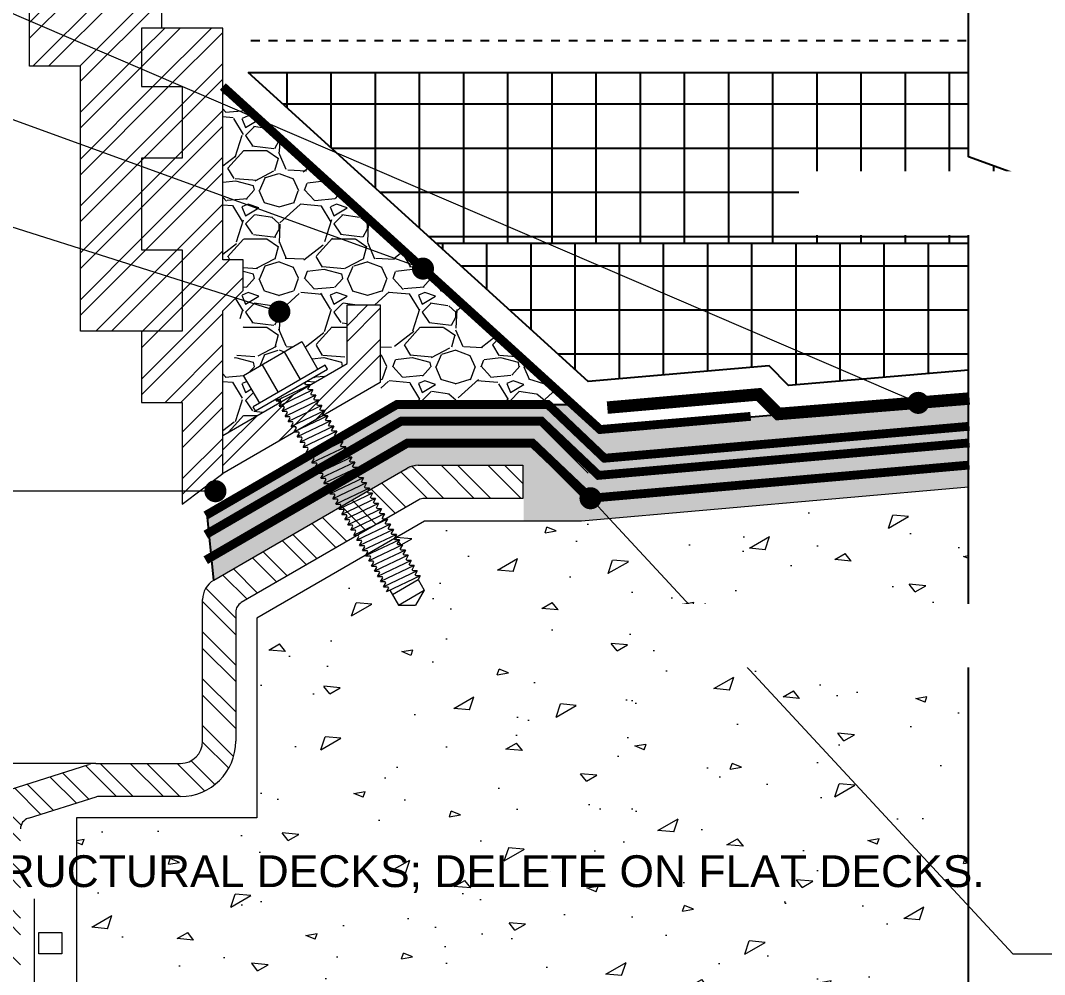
# Model space of a CAD drawing. Header units: inches. Extents: x -38 to 74, y 0 to 27.
# Drawn here: x 9 to 20.59, y 9.33 to 20.13 of the extents above; entities that cross this region are included whole.
import ezdxf
from ezdxf import colors
from ezdxf.entities.mleader import LeaderData, LeaderLine
from ezdxf.math import Vec2, Vec3

# ---------------------------------------------------------------- set-up
doc = ezdxf.new("R2010")
doc.units = ezdxf.units.IN
doc.header["$MEASUREMENT"] = 0
doc.linetypes.add('Dash', pattern=[0.25, 0.125, -0.125])
doc.linetypes.add('Dashed - Dense', pattern=[0.8, 0.5, -0.3])
doc.layers.get('Defpoints').update_dxf_attribs({"color": 103})
for name, color, linetype, lineweight in [('A-DETAIL', 7, 'Continuous', 9), ('BP Others', 190, 'Continuous', 0), ('BP Primer', 2, 'Continuous', 0), ('BP Text', 20, 'Continuous', 0), ('RAM Black Pearl Sheet', 165, 'Continuous', 0)]:
    doc.layers.add(name, color=color, linetype=linetype, lineweight=lineweight)
doc.layers.add('BP Insulation Border', color=8, linetype='Continuous')
doc.layers.add('BP Insulation Foam', color=9, linetype='Continuous')
doc.layers.add('BP Metal', color=7, linetype='Continuous', true_color=0x803345)
doc.layers.add('Protection Course', color=7, linetype='Dashed - Dense', lineweight=0, true_color=0x216123)
doc.styles.get("Standard").update_dxf_attribs({"font": 'ARIALN.TTF'})
pattern_1 = [(45, (-47.0787, -2.131), (-0.265165, 0.265165), []), (45, (-46.90193, -2.131), (-0.265165, 0.265165), [])]

# ---------------------------------------------------------------- blocks, each defined once
blk = doc.blocks.new('*X20')
at = {"color": 0}
for p, q in [((35.044, 11.812), (34.68, 12.176)), ((35.387, 11.812), (35.012, 12.188)), ((35.574, 11.812), (35.199, 12.188)), ((35.917, 11.812), (35.542, 12.188)), ((35.938, 11.98), (35.73, 12.188)), ((34.857, 11.812), (34.557, 12.112)), ((34.614, 11.712), (34.34, 11.986)), ((34.496, 11.643), (34.221, 11.918)), ((34.16, 11.449), (33.885, 11.723)), ((34.278, 11.517), (34.004, 11.792)), ((33.943, 11.323), (33.668, 11.597)), ((33.824, 11.254), (33.549, 11.529)), ((33.607, 11.128), (33.332, 11.403)), ((33.488, 11.06), (33.214, 11.334)), ((33.152, 10.865), (32.878, 11.14)), ((33.271, 10.934), (32.996, 11.208)), ((32.816, 10.671), (32.542, 10.945)), ((32.935, 10.74), (32.661, 11.014)), ((32.688, 10.457), (32.348, 10.796)), ((32.688, 10.269), (32.312, 10.644)), ((32.688, 9.926), (32.312, 10.301)), ((32.688, 9.739), (32.312, 10.114)), ((32.688, 9.396), (32.312, 9.771)), ((32.688, 9.209), (32.312, 9.584)), ((32.663, 8.89), (32.312, 9.241)), ((32.608, 8.758), (32.312, 9.053)), ((31.525, 8.438), (31.15, 8.812)), ((31.868, 8.438), (31.493, 8.812)), ((32.055, 8.438), (31.68, 8.812)), ((32.335, 8.5), (32.023, 8.812)), ((32.45, 8.572), (32.181, 8.842)), ((31.025, 8.407), (30.726, 8.706)), ((31.337, 8.438), (30.986, 8.788)), ((30.882, 8.362), (30.583, 8.661)), ((30.479, 8.235), (30.18, 8.534)), ((30.622, 8.28), (30.323, 8.579)), ((30.258, 8.114), (29.944, 8.427)), ((30.25, 7.934), (29.88, 8.304)), ((30.25, 7.591), (29.875, 7.966)), ((30.25, 7.403), (29.875, 7.778)), ((30.25, 7.061), (29.875, 7.436)), ((30.25, 6.873), (29.875, 7.248)), ((30.25, 6.53), (29.875, 6.905)), ((30.155, 6.438), (29.875, 6.718))]:
    blk.add_line(p, q, dxfattribs=at)
blk = doc.blocks.new('DRAIN SCREW')
at = {"layer": 'A-DETAIL'}
for p, q in [((1829.507, 0.427), (1830.168, 0.809)), ((1830.168, 0.809), (1830.349, 0.494)), ((1830.431, 0.541), (1829.616, 0.071)), ((1829.642, 0.025), (1830.457, 0.496)), ((1830.457, 0.496), (1830.431, 0.541)), ((1829.689, 0.113), (1829.507, 0.427)), ((1830.21, 0.353), (1830.2, 0.336)), ((1830.259, 0.321), (1829.876, 0.139)), ((1830.292, 0.262), (1829.91, 0.08)), ((1830.209, 0.321), (1830.2, 0.336)), ((1830.259, 0.321), (1830.209, 0.321)), ((1830.259, 0.321), (1830.234, 0.277)), ((1830.243, 0.262), (1830.234, 0.277)), ((1830.292, 0.262), (1830.243, 0.262)), ((1830.292, 0.262), (1830.267, 0.219)), ((1829.876, 0.139), (1829.895, 0.171)), ((1829.876, 0.139), (1829.926, 0.139)), ((1829.91, 0.08), (1829.935, 0.124)), ((1829.935, 0.124), (1829.926, 0.139)), ((1830.326, 0.204), (1829.944, 0.022)), ((1830.36, 0.145), (1829.978, -0.037)), ((1830.276, 0.204), (1830.267, 0.219)), ((1830.326, 0.204), (1830.276, 0.204)), ((1830.326, 0.204), (1830.301, 0.161)), ((1830.31, 0.145), (1830.301, 0.161)), ((1830.36, 0.145), (1830.31, 0.145)), ((1830.36, 0.145), (1830.335, 0.102)), ((1829.642, 0.025), (1829.616, 0.071)), ((1829.91, 0.08), (1829.96, 0.08)), ((1829.944, 0.022), (1829.969, 0.065)), ((1829.944, 0.022), (1829.994, 0.022)), ((1829.969, 0.065), (1829.96, 0.08)), ((1829.978, -0.037), (1830.003, 0.007)), ((1830.003, 0.007), (1829.994, 0.022)), ((1830.394, 0.087), (1830.011, -0.095)), ((1830.427, 0.028), (1830.045, -0.153)), ((1830.344, 0.087), (1830.335, 0.102)), ((1830.394, 0.087), (1830.344, 0.087)), ((1830.394, 0.087), (1830.369, 0.044)), ((1830.378, 0.028), (1830.369, 0.044)), ((1830.427, 0.028), (1830.378, 0.028)), ((1830.427, 0.028), (1830.402, -0.015)), ((1829.978, -0.037), (1830.027, -0.037)), ((1830.011, -0.095), (1830.036, -0.052)), ((1830.011, -0.095), (1830.061, -0.095)), ((1830.036, -0.052), (1830.027, -0.037)), ((1830.045, -0.153), (1830.07, -0.11)), ((1830.07, -0.11), (1830.061, -0.095)), ((1830.461, -0.03), (1830.079, -0.212)), ((1830.495, -0.089), (1830.113, -0.27)), ((1830.411, -0.03), (1830.402, -0.015)), ((1830.461, -0.03), (1830.411, -0.03)), ((1830.461, -0.03), (1830.436, -0.073)), ((1830.445, -0.089), (1830.436, -0.073)), ((1830.495, -0.089), (1830.445, -0.089)), ((1830.495, -0.089), (1830.47, -0.132)), ((1830.045, -0.153), (1830.095, -0.153)), ((1830.079, -0.212), (1830.104, -0.169)), ((1830.079, -0.212), (1830.129, -0.212)), ((1830.104, -0.169), (1830.095, -0.153)), ((1830.113, -0.27), (1830.138, -0.227)), ((1830.138, -0.227), (1830.129, -0.212)), ((1830.529, -0.147), (1830.146, -0.329)), ((1830.562, -0.206), (1830.18, -0.387)), ((1830.479, -0.147), (1830.47, -0.132)), ((1830.529, -0.147), (1830.479, -0.147)), ((1830.529, -0.147), (1830.504, -0.19)), ((1830.513, -0.206), (1830.504, -0.19)), ((1830.562, -0.206), (1830.513, -0.206)), ((1830.562, -0.206), (1830.537, -0.249)), ((1830.113, -0.27), (1830.162, -0.27)), ((1830.146, -0.329), (1830.171, -0.286)), ((1830.146, -0.329), (1830.196, -0.329)), ((1830.171, -0.286), (1830.162, -0.27)), ((1830.18, -0.387), (1830.205, -0.344)), ((1830.205, -0.344), (1830.196, -0.329)), ((1830.596, -0.264), (1830.214, -0.446)), ((1830.63, -0.322), (1830.248, -0.504)), ((1830.546, -0.264), (1830.537, -0.249)), ((1830.596, -0.264), (1830.546, -0.264)), ((1830.596, -0.264), (1830.571, -0.307)), ((1830.58, -0.322), (1830.571, -0.307)), ((1830.63, -0.322), (1830.58, -0.322)), ((1830.63, -0.322), (1830.605, -0.366)), ((1830.18, -0.387), (1830.23, -0.387)), ((1830.214, -0.446), (1830.239, -0.403)), ((1830.214, -0.446), (1830.264, -0.446)), ((1830.239, -0.403), (1830.23, -0.387)), ((1830.248, -0.504), (1830.273, -0.461)), ((1830.273, -0.461), (1830.264, -0.446)), ((1830.664, -0.381), (1830.281, -0.563)), ((1830.315, -0.621), (1830.697, -0.439)), ((1830.614, -0.381), (1830.605, -0.366)), ((1830.664, -0.381), (1830.614, -0.381)), ((1830.664, -0.381), (1830.639, -0.424)), ((1830.648, -0.439), (1830.639, -0.424)), ((1830.697, -0.439), (1830.648, -0.439)), ((1830.697, -0.439), (1830.672, -0.483)), ((1830.693, -0.446), (1830.672, -0.483)), ((1830.248, -0.504), (1830.297, -0.504)), ((1830.281, -0.563), (1830.306, -0.519)), ((1830.281, -0.563), (1830.331, -0.563)), ((1830.306, -0.519), (1830.297, -0.504)), ((1830.315, -0.621), (1830.34, -0.578)), ((1830.34, -0.578), (1830.331, -0.563)), ((1830.731, -0.498), (1830.349, -0.68)), ((1830.765, -0.556), (1830.383, -0.738)), ((1830.681, -0.498), (1830.672, -0.483)), ((1830.681, -0.498), (1830.672, -0.483)), ((1830.712, -0.498), (1830.681, -0.498)), ((1830.731, -0.498), (1830.681, -0.498)), ((1830.731, -0.498), (1830.706, -0.541)), ((1830.715, -0.556), (1830.706, -0.541)), ((1830.765, -0.556), (1830.715, -0.556)), ((1830.765, -0.556), (1830.74, -0.599)), ((1830.765, -0.556), (1830.74, -0.599)), ((1830.315, -0.621), (1830.365, -0.621)), ((1830.315, -0.621), (1830.365, -0.621)), ((1830.349, -0.68), (1830.374, -0.636)), ((1830.349, -0.68), (1830.399, -0.68)), ((1830.355, -0.669), (1830.374, -0.636)), ((1830.364, -0.68), (1830.399, -0.68)), ((1830.374, -0.636), (1830.365, -0.621)), ((1830.374, -0.636), (1830.365, -0.621)), ((1830.383, -0.738), (1830.408, -0.695)), ((1830.408, -0.695), (1830.399, -0.68)), ((1830.799, -0.615), (1830.416, -0.796)), ((1830.832, -0.673), (1830.45, -0.855)), ((1830.749, -0.615), (1830.74, -0.599)), ((1830.799, -0.615), (1830.749, -0.615)), ((1830.799, -0.615), (1830.774, -0.658)), ((1830.783, -0.673), (1830.774, -0.658)), ((1830.832, -0.673), (1830.783, -0.673)), ((1830.832, -0.673), (1830.807, -0.716)), ((1830.832, -0.673), (1830.807, -0.716)), ((1830.383, -0.738), (1830.432, -0.738)), ((1830.416, -0.796), (1830.441, -0.753)), ((1830.416, -0.796), (1830.466, -0.796)), ((1830.441, -0.753), (1830.432, -0.738)), ((1830.475, -0.812), (1830.466, -0.796)), ((1830.866, -0.732), (1830.484, -0.913)), ((1830.9, -0.79), (1830.518, -0.972)), ((1830.816, -0.732), (1830.807, -0.716)), ((1830.866, -0.732), (1830.816, -0.732)), ((1830.866, -0.732), (1830.841, -0.775)), ((1830.85, -0.79), (1830.841, -0.775)), ((1830.9, -0.79), (1830.85, -0.79)), ((1830.9, -0.79), (1830.875, -0.833)), ((1830.9, -0.79), (1830.875, -0.833)), ((1830.45, -0.855), (1830.475, -0.812)), ((1830.45, -0.855), (1830.5, -0.855)), ((1830.484, -0.913), (1830.509, -0.87)), ((1830.484, -0.913), (1830.534, -0.913)), ((1830.509, -0.87), (1830.5, -0.855)), ((1830.543, -0.929), (1830.534, -0.913)), ((1830.934, -0.849), (1830.551, -1.03)), ((1830.967, -0.907), (1830.585, -1.089)), ((1830.884, -0.849), (1830.875, -0.833)), ((1830.934, -0.849), (1830.884, -0.849)), ((1830.934, -0.849), (1830.909, -0.892)), ((1830.918, -0.907), (1830.909, -0.892)), ((1830.967, -0.907), (1830.918, -0.907)), ((1830.967, -0.907), (1830.942, -0.95)), ((1830.967, -0.907), (1830.942, -0.95)), ((1830.518, -0.972), (1830.543, -0.929)), ((1830.518, -0.972), (1830.567, -0.972)), ((1830.551, -1.03), (1830.576, -0.987)), ((1830.551, -1.03), (1830.601, -1.03)), ((1830.576, -0.987), (1830.567, -0.972)), ((1830.61, -1.046), (1830.601, -1.03)), ((1831.001, -0.965), (1830.619, -1.147)), ((1831.035, -1.024), (1830.653, -1.206)), ((1830.951, -0.965), (1830.942, -0.95)), ((1831.001, -0.965), (1830.951, -0.965)), ((1831.001, -0.965), (1830.976, -1.009)), ((1830.985, -1.024), (1830.976, -1.009)), ((1831.035, -1.024), (1830.985, -1.024)), ((1831.035, -1.024), (1831.01, -1.067)), ((1831.035, -1.024), (1831.01, -1.067)), ((1830.585, -1.089), (1830.61, -1.046)), ((1830.585, -1.089), (1830.635, -1.089)), ((1830.619, -1.147), (1830.644, -1.104)), ((1830.619, -1.147), (1830.669, -1.147)), ((1830.644, -1.104), (1830.635, -1.089)), ((1830.678, -1.163), (1830.669, -1.147)), ((1831.069, -1.082), (1830.686, -1.264)), ((1831.102, -1.141), (1830.72, -1.323)), ((1831.019, -1.082), (1831.01, -1.067)), ((1831.069, -1.082), (1831.019, -1.082)), ((1831.069, -1.082), (1831.044, -1.126)), ((1831.053, -1.141), (1831.044, -1.126)), ((1831.102, -1.141), (1831.053, -1.141)), ((1831.102, -1.141), (1831.077, -1.184)), ((1831.102, -1.141), (1831.077, -1.184)), ((1830.653, -1.206), (1830.678, -1.163)), ((1830.653, -1.206), (1830.702, -1.206)), ((1830.686, -1.264), (1830.711, -1.221)), ((1830.686, -1.264), (1830.736, -1.264)), ((1830.711, -1.221), (1830.702, -1.206)), ((1830.745, -1.279), (1830.736, -1.264)), ((1831.136, -1.199), (1830.754, -1.381)), ((1831.17, -1.258), (1830.788, -1.439)), ((1831.086, -1.199), (1831.077, -1.184)), ((1831.136, -1.199), (1831.086, -1.199)), ((1831.136, -1.199), (1831.111, -1.242)), ((1831.12, -1.258), (1831.111, -1.242)), ((1831.17, -1.258), (1831.12, -1.258)), ((1831.17, -1.258), (1831.145, -1.301)), ((1831.17, -1.258), (1831.145, -1.301)), ((1830.72, -1.323), (1830.745, -1.279)), ((1830.72, -1.323), (1830.77, -1.323)), ((1830.754, -1.381), (1830.779, -1.338)), ((1830.754, -1.381), (1830.804, -1.381)), ((1830.779, -1.338), (1830.77, -1.323)), ((1830.813, -1.396), (1830.804, -1.381)), ((1831.204, -1.316), (1830.821, -1.498)), ((1831.237, -1.375), (1830.855, -1.556)), ((1831.154, -1.316), (1831.145, -1.301)), ((1831.204, -1.316), (1831.154, -1.316)), ((1831.204, -1.316), (1831.179, -1.359)), ((1831.188, -1.375), (1831.179, -1.359)), ((1831.237, -1.375), (1831.188, -1.375)), ((1831.237, -1.375), (1831.212, -1.418)), ((1831.237, -1.375), (1831.212, -1.418)), ((1830.788, -1.439), (1830.813, -1.396)), ((1830.788, -1.439), (1830.837, -1.439)), ((1830.821, -1.498), (1830.846, -1.455)), ((1830.821, -1.498), (1830.871, -1.498)), ((1830.846, -1.455), (1830.837, -1.439)), ((1830.88, -1.513), (1830.871, -1.498)), ((1831.271, -1.433), (1830.889, -1.615)), ((1831.305, -1.492), (1830.923, -1.673)), ((1831.221, -1.433), (1831.212, -1.418)), ((1831.271, -1.433), (1831.221, -1.433)), ((1831.271, -1.433), (1831.246, -1.476)), ((1831.255, -1.492), (1831.246, -1.476)), ((1831.305, -1.492), (1831.255, -1.492)), ((1831.305, -1.492), (1831.28, -1.535)), ((1831.305, -1.492), (1831.28, -1.535)), ((1830.855, -1.556), (1830.88, -1.513)), ((1830.855, -1.556), (1830.905, -1.556)), ((1830.889, -1.615), (1830.914, -1.572)), ((1830.889, -1.615), (1830.939, -1.615)), ((1830.914, -1.572), (1830.905, -1.556)), ((1830.948, -1.63), (1830.939, -1.615)), ((1831.339, -1.55), (1830.956, -1.732)), ((1831.372, -1.609), (1830.99, -1.79)), ((1831.289, -1.55), (1831.28, -1.535)), ((1831.339, -1.55), (1831.289, -1.55)), ((1831.339, -1.55), (1831.314, -1.593)), ((1831.323, -1.609), (1831.314, -1.593)), ((1831.372, -1.609), (1831.323, -1.609)), ((1831.372, -1.609), (1831.347, -1.652)), ((1831.372, -1.609), (1831.347, -1.652)), ((1830.923, -1.673), (1830.948, -1.63)), ((1830.923, -1.673), (1830.972, -1.673)), ((1830.956, -1.732), (1830.981, -1.689)), ((1830.956, -1.732), (1831.006, -1.732)), ((1830.981, -1.689), (1830.972, -1.673)), ((1831.015, -1.747), (1831.006, -1.732)), ((1831.406, -1.667), (1831.024, -1.849)), ((1831.44, -1.725), (1831.058, -1.907)), ((1831.356, -1.667), (1831.347, -1.652)), ((1831.406, -1.667), (1831.356, -1.667)), ((1831.406, -1.667), (1831.381, -1.71)), ((1831.39, -1.725), (1831.381, -1.71)), ((1831.44, -1.725), (1831.39, -1.725)), ((1831.44, -1.725), (1831.415, -1.769)), ((1831.44, -1.725), (1831.415, -1.769)), ((1830.99, -1.79), (1831.015, -1.747)), ((1830.99, -1.79), (1831.04, -1.79)), ((1831.024, -1.849), (1831.049, -1.806)), ((1831.024, -1.849), (1831.074, -1.849)), ((1831.049, -1.806), (1831.04, -1.79)), ((1831.083, -1.864), (1831.074, -1.849)), ((1831.474, -1.784), (1831.091, -1.966)), ((1831.507, -1.842), (1831.125, -2.024)), ((1831.424, -1.784), (1831.415, -1.769)), ((1831.474, -1.784), (1831.424, -1.784)), ((1831.474, -1.784), (1831.449, -1.827)), ((1831.458, -1.842), (1831.449, -1.827)), ((1831.507, -1.842), (1831.458, -1.842)), ((1831.507, -1.842), (1831.482, -1.885)), ((1831.058, -1.907), (1831.083, -1.864)), ((1831.058, -1.907), (1831.107, -1.907)), ((1831.091, -1.966), (1831.116, -1.922)), ((1831.091, -1.966), (1831.141, -1.966)), ((1831.116, -1.922), (1831.107, -1.907)), ((1831.15, -1.981), (1831.141, -1.966)), ((1831.192, -2.053), (1831.482, -1.885)), ((1831.482, -1.885), (1831.552, -2.006)), ((1831.125, -2.024), (1831.15, -1.981)), ((1831.164, -2.005), (1831.261, -2.173)), ((1831.261, -2.173), (1831.552, -2.006)), ((1831.552, -2.006), (1831.455, -2.173)), ((1831.261, -2.173), (1831.455, -2.173))]:
    blk.add_line(p, q, dxfattribs=at)
for points in [[(1830.15, 0.379), (1829.969, 0.694)], [(1829.717, 0.548), (1829.898, 0.234)]]:
    blk.add_lwpolyline(points, dxfattribs=at)
blk = doc.blocks.new('_Dot')
at = {"color": 0, "linetype": 'ByBlock', "lineweight": -2}
blk.add_line((-0.5, 0), (-1, 0), dxfattribs=at)
at = {"color": 0, "linetype": 'ByBlock', "const_width": 0.5}
blk.add_lwpolyline([(-0.25, 0, 1), (0.25, 0, 1)], format="xyb", close=True, dxfattribs=at)

msp = doc.modelspace()

# ---------------------------------------------------------------- hatches: boundary and pattern name
at = {"layer": 'A-DETAIL'}
h = msp.add_hatch(dxfattribs=at)
h.set_pattern_fill('ANSI32', color=256)
h.set_pattern_definition(pattern_1)
h.paths.add_polyline_path([(10.6, 22.496), (10.139, 22.496), (10.139, 22.957), (10.946, 22.957), (10.946, 23.648), (9.679, 23.648), (9.679, 20.422), (9.103, 20.422), (9.103, 19.616), (9.679, 19.616), (9.679, 16.616), (10.37, 16.616), (10.831, 16.616), (10.831, 17.538), (10.37, 17.538), (10.37, 18.575), (10.831, 18.575), (10.831, 19.385), (10.37, 19.385), (10.37, 20.048), (10.6, 20.048)])
h = msp.add_hatch(dxfattribs=at)
h.set_pattern_fill('ANSI32', color=256)
h.set_pattern_definition(pattern_1)
h.paths.add_polyline_path([(11.291, 20.048), (10.37, 20.048), (10.37, 19.385), (10.831, 19.385), (10.831, 18.575), (10.37, 18.575), (10.37, 17.538), (10.831, 17.538), (10.831, 16.616), (10.37, 16.616), (10.37, 15.81), (10.831, 15.81), (10.831, 15.119), (10.831, 14.658), (11.291, 15.004), (11.291, 16.847), (11.522, 17.077), (11.522, 17.423), (11.291, 17.423)])
h = msp.add_hatch(dxfattribs=at)
h.set_pattern_fill('ANSI32', color=256)
h.set_pattern_definition([(45, (-47.0787, -2.793), (-0.265165, 0.265165), []), (45, (-46.90193, -2.793), (-0.265165, 0.265165), [])])
h.paths.add_polyline_path([(13.072, 16.034), (13.072, 16.913), (12.697, 16.913), (12.697, 16.25), (11.291, 15.437), (11.291, 15.004)])
at = {"layer": 'BP Insulation Foam'}
h = msp.add_hatch(dxfattribs=at)
h.set_pattern_fill('NET', color=256, scale=4)
h.set_pattern_definition([(0, (-1817.9811, -44.3105), (0, 0.5), []), (90, (-1817.9811, -44.3105), (-0.5, 3e-17), [])])
h.paths.add_polyline_path([(19.734, 19.547), (11.579, 19.547), (13.705, 17.613), (19.734, 17.613), (19.734, 17.789), (19.184, 17.989), (20.283, 18.389), (19.734, 18.589)])
h.paths.add_polyline_path([(28.515, 19.547), (21.455, 19.547), (21.455, 18.589), (22.005, 18.389), (20.906, 17.989), (21.455, 17.789), (21.455, 17.613), (28.515, 17.613)])
h = msp.add_hatch(dxfattribs=at)
h.set_pattern_fill('NET', color=256, scale=4)
h.set_pattern_definition([(0, (22.28044, 16.85786), (0, 0.5), []), (90, (22.28044, 16.85786), (-0.5, 3e-17), [])])
h.paths.add_polyline_path([(19.734, 17.613), (13.705, 17.613), (15.429, 16.046), (17.475, 16.225), (17.697, 16.003), (19.734, 16.175)])
h.paths.add_polyline_path([(28.515, 17.613), (21.455, 17.613), (21.455, 16.32), (22.681, 16.424), (25.919, 16.424), (26.169, 16.174), (28.515, 16.174)])
at = {"layer": 'BP Others'}
h = msp.add_hatch(dxfattribs=at)
h.set_pattern_fill('GRAVEL', color=256)
h.set_pattern_definition([(228.01279, (-46.35871, -1.792985), (-8, -9), [0.134536, -13.319088]), (184.96974, (-46.44871, -1.892985), (12, 1), [0.230868, -22.855925]), (132.51045, (-46.67871, -1.912985), (10, -11), [0.162788, -16.116033]), (267.27369, (-47.06871, -2.162985), (1, 20), [0.210238, -20.813558]), (292.83365, (-47.07871, -2.372985), (-5, 12), [0.206155, -20.409373]), (357.27369, (-46.99871, -2.562985), (-20, 1), [0.210238, -20.813558]), (37.69424, (-46.78871, -2.572985), (-13, -10), [0.278029, -27.524849]), (72.25533, (-46.56871, -2.402985), (7, 22), [0.262488, -25.986321]), (121.429566, (-46.48871, -2.152985), (-8, 13), [0.21095, -20.884073]), (175.23636, (-46.59871, -1.972985), (11, -1), [0.240832, -11.800763]), (222.39744, (-46.83871, -1.952985), (-12, -11), [0.311448, -30.833375]), (138.81407, (-46.07871, -2.172985), (-7, 6), [0.106301, -10.523845]), (171.469234, (-46.15871, -2.102985), (13, -2), [0.202237, -20.021511]), (225, (-46.3587, -2.073), (-1e-16, -1), [0.141421, -1.272793]), (203.1986, (-46.42871, -1.95298), (5, 2), [0.076158, -7.539615]), (291.8014, (-46.49871, -1.98298), (-1, 3), [0.107703, -5.277462]), (30.96376, (-46.45871, -2.08298), (3, 2), [0.174929, -5.656023]), (161.56505, (-46.3087, -1.993), (2, -1), [0.126491, -3.035787]), (16.38954, (-47.07871, -1.982985), (10, 3), [0.1772, -17.542845]), (70.34618, (-46.90871, -1.932985), (-4, -11), [0.148661, -14.717408]), (293.1986, (-46.30871, -1.79298), (-2, 5), [0.152315, -7.463458]), (343.61046, (-46.24871, -1.932985), (-10, 3), [0.1772, -17.542845]), (339.44395, (-47.07871, -2.60298), (-5, 2), [0.17088, -8.373124]), (294.77514, (-46.91871, -2.662985), (-5, 11), [0.143178, -14.174643]), (66.8014, (-46.29871, -2.79298), (2, 5), [0.152315, -7.463458]), (17.35402, (-46.23871, -2.652985), (-13, -4), [0.167631, -16.595424]), (69.44395, (-46.78871, -2.79298), (-2, -5), [0.08544, -8.458564]), (101.30993, (-46.3587, -2.79298), (-1, 4), [0.05099, -5.04803]), (165.96376, (-46.3687, -2.74298), (3, -1), [0.206155, -3.91695]), (186.00901, (-46.56871, -2.692985), (10, 1), [0.19105, -18.913923]), (303.69007, (-46.4587, -2.17298), (-1, 2), [0.144222, -3.46133]), (353.15723, (-46.37871, -2.292985), (17, -2), [0.251794, -24.927563]), (60.9454, (-46.12871, -2.32298), (-4, -7), [0.102956, -10.192674]), (90, (-46.0787, -2.233), (-1, 1), [0.06, -0.94]), (120.25644, (-46.58871, -2.662985), (4, -7), [0.138924, -13.75352]), (48.01279, (-46.65871, -2.542985), (8, 9), [0.269072, -13.184552]), (0, (-46.4787, -2.343), (1, 1), [0.26, -0.74]), (325.30485, (-46.21871, -2.342985), (10, -7), [0.158114, -15.653274]), (254.0546, (-46.08871, -2.43298), (-1, -4), [0.145602, -7.134508]), (207.645975, (-46.12871, -2.572985), (-19, -10), [0.237065, -23.469474]), (175.42608, (-46.33871, -2.682985), (-13, 1), [0.250799, -24.829073])])
h.paths.add_polyline_path([(11.971, 15.83), (11.943, 15.878), (11.821, 15.807), (11.931, 15.807)])
h.paths.add_polyline_path([(11.291, 17.423), (11.522, 17.423), (11.522, 17.077), (11.291, 16.847), (11.291, 16.761), (11.522, 16.761), (11.522, 16.415), (11.291, 16.185), (11.291, 15.807), (11.705, 15.807), (11.526, 16.117), (12.187, 16.498), (12.368, 16.184), (12.45, 16.231), (12.476, 16.185), (12.196, 16.023), (12.223, 15.976), (12.697, 16.25), (12.697, 16.913), (13.072, 16.913), (13.072, 16.034), (13.096, 15.807), (15.227, 15.807), (11.291, 19.386)])
h = msp.add_hatch(dxfattribs=at)
h.set_pattern_fill('GRAVEL', color=256)
h.set_pattern_definition([(228.01279, (-46.35871, -1.792985), (-8, -9), [0.134536, -13.319088]), (184.96974, (-46.44871, -1.892985), (12, 1), [0.230868, -22.855925]), (132.51045, (-46.67871, -1.912985), (10, -11), [0.162788, -16.116033]), (267.27369, (-47.06871, -2.162985), (1, 20), [0.210238, -20.813558]), (292.83365, (-47.07871, -2.372985), (-5, 12), [0.206155, -20.409373]), (357.27369, (-46.99871, -2.562985), (-20, 1), [0.210238, -20.813558]), (37.69424, (-46.78871, -2.572985), (-13, -10), [0.278029, -27.524849]), (72.25533, (-46.56871, -2.402985), (7, 22), [0.262488, -25.986321]), (121.42957, (-46.48871, -2.152985), (-8, 13), [0.21095, -20.884073]), (175.23636, (-46.59871, -1.972985), (11, -1), [0.240832, -11.800763]), (222.39744, (-46.83871, -1.952985), (-12, -11), [0.311448, -30.833375]), (138.81407, (-46.07871, -2.172985), (-7, 6), [0.106301, -10.523845]), (171.46923, (-46.15871, -2.102985), (13, -2), [0.202237, -20.021511]), (225, (-46.3587, -2.073), (-1e-16, -1), [0.141421, -1.272793]), (203.1986, (-46.42871, -1.95298), (5, 2), [0.076158, -7.539615]), (291.8014, (-46.49871, -1.98298), (-1, 3), [0.107703, -5.277462]), (30.96376, (-46.45871, -2.08298), (3, 2), [0.174929, -5.656023]), (161.56505, (-46.3087, -1.993), (2, -1), [0.126491, -3.035787]), (16.38954, (-47.07871, -1.982985), (10, 3), [0.1772, -17.542845]), (70.34618, (-46.90871, -1.932985), (-4, -11), [0.148661, -14.717408]), (293.1986, (-46.30871, -1.79298), (-2, 5), [0.152315, -7.463458]), (343.61046, (-46.24871, -1.932985), (-10, 3), [0.1772, -17.542845]), (339.44395, (-47.07871, -2.60298), (-5, 2), [0.17088, -8.373124]), (294.77514, (-46.91871, -2.662985), (-5, 11), [0.143178, -14.174643]), (66.8014, (-46.29871, -2.79298), (2, 5), [0.152315, -7.463458]), (17.35402, (-46.23871, -2.652985), (-13, -4), [0.167631, -16.595424]), (69.44395, (-46.78871, -2.79298), (-2, -5), [0.08544, -8.458564]), (101.30993, (-46.3587, -2.79298), (-1, 4), [0.05099, -5.04803]), (165.96376, (-46.3687, -2.74298), (3, -1), [0.206155, -3.91695]), (186.00901, (-46.56871, -2.692985), (10, 1), [0.19105, -18.913923]), (303.69007, (-46.4587, -2.17298), (-1, 2), [0.144222, -3.46133]), (353.15723, (-46.37871, -2.292985), (17, -2), [0.251794, -24.927563]), (60.9454, (-46.12871, -2.32298), (-4, -7), [0.102956, -10.192674]), (90, (-46.0787, -2.233), (-1, 1), [0.06, -0.94]), (120.25644, (-46.58871, -2.662985), (4, -7), [0.138924, -13.75352]), (48.01279, (-46.65871, -2.542985), (8, 9), [0.269072, -13.184552]), (0, (-46.4787, -2.343), (1, 1), [0.26, -0.74]), (325.30485, (-46.21871, -2.342985), (10, -7), [0.158114, -15.653274]), (254.0546, (-46.08871, -2.43298), (-1, -4), [0.145602, -7.134508]), (207.645975, (-46.12871, -2.572985), (-19, -10), [0.237065, -23.469474]), (175.42608, (-46.33871, -2.682985), (-13, 1), [0.250799, -24.829073])])
h.paths.add_polyline_path([(11.291, 15.437), (11.931, 15.807), (11.291, 15.807)])
h = msp.add_hatch(dxfattribs=at)
h.set_pattern_fill('CONCRETE', color=256, scale=3)
h.set_pattern_definition([(9.6028, (-45.5773, -1.5238), (0.541903, 1.607184), [0.12861, -3.09797]), (157.953, (-45.472, -1.5664), (-0.541903, -1.607184), [0.11351, -2.734193]), (71.367, (-45.472, -1.5664), (-2.63947, 1.06893), [0.067605, -1.62848]), (9.6028, (-44.4961, -1.7865), (0.541903, 1.607184), [0.12861, -3.09797]), (157.953, (-44.3693, -1.765), (-0.541903, -1.607184), [0.11351, -2.734193]), (71.367, (-44.496, -1.7865), (-2.63947, 1.06893), [0.067605, -1.62848]), (29.9515, (-43.1387, -1.5173), (-2.09756, 2.67612), [0.13778, -4.15939]), (128.09, (-43.1387, -1.5173), (-3.72327, -2.14544), [0.10902, -3.29118]), (174.7908, (-43.0194, -1.4485), (2.097564, -2.67612), [0.1874, -5.65757]), (29.9515, (-45.583, -0.316), (-2.09756, 2.67612), [0.13778, -4.15939]), (128.0897, (-45.583, -0.316), (-3.72327, -2.14544), [0.10902, -3.29118]), (174.7908, (-45.4637, -0.2474), (2.097564, -2.67612), [0.1874, -5.65757]), (29.9515, (-42.6688, 0.142), (-2.09756, 2.67612), [0.13778, -4.15939]), (128.09, (-42.669, 0.142), (-3.72327, -2.14544), [0.10902, -3.29118]), (174.7908, (-42.5495, 0.211), (2.097564, -2.67612), [0.1874, -5.65757]), (29.9515, (-43.9917, -1.0353), (-2.09756, 2.67612), [0.13778, -4.15939]), (128.0897, (-43.805, -1.0523), (-3.72327, -2.14544), [0.10902, -3.29118]), (174.7908, (-43.805, -1.0523), (2.097564, -2.67612), [0.1874, -5.65757]), (29.9515, (-44.3968, -2.6285), (-2.09756, 2.67612), [0.13778, -4.15939]), (128.0897, (-44.21, -2.6455), (-3.72327, -2.14544), [0.10902, -3.29118]), (174.7908, (-44.21, -2.6455), (2.097564, -2.67612), [0.1874, -5.65757]), (29.9515, (-41.259, -2.0375), (-2.09756, 2.67612), [0.13778, -4.15939]), (128.09, (-41.0722, -2.0546), (-3.72327, -2.14544), [0.10902, -3.29118]), (174.7908, (-41.0722, -2.0546), (2.097564, -2.67612), [0.1874, -5.65757]), (29.9515, (-42.0433, -1.9435), (1.62571, 4.82155), [0.2636, -8.33072]), (71.367, (-41.865, -1.96), (-5.82084, 0.5307), [0.15607, -4.93218]), (174.791, (-41.8647, -1.96), (-1.6257, -4.82155), [0.1793, -5.6657]), (29.9515, (-44.9885, -2.168), (1.62571, 4.82155), [0.2636, -8.33072]), (71.367, (-44.81, -2.1843), (-5.82084, 0.5307), [0.15607, -4.93218]), (174.791, (-44.81, -2.1843), (-1.6257, -4.82155), [0.1793, -5.6657]), (29.9515, (-41.6394, -0.354), (1.62571, 4.82155), [0.2636, -8.33072]), (71.367, (-41.461, -0.3704), (-5.82084, 0.5307), [0.15607, -4.93218]), (174.791, (-41.461, -0.3704), (-1.6257, -4.82155), [0.1793, -5.6657]), (29.9515, (-44.4936, -0.601), (1.62571, 4.82155), [0.2636, -8.33072]), (71.367, (-44.315, -0.6174), (-5.82084, 0.5307), [0.15607, -4.93218]), (174.791, (-44.315, -0.6174), (-1.6257, -4.82155), [0.1793, -5.6657]), (29.9515, (-44.087, 0.8063), (1.62571, 4.82155), [0.2636, -8.33072]), (71.367, (-43.9084, 0.79), (-5.82084, 0.5307), [0.15607, -4.93218]), (174.791, (-43.9084, 0.79), (-1.6257, -4.82155), [0.1793, -5.6657]), (29.9515, (-41.05, 1.273), (1.62571, 4.82155), [0.2636, -8.33072]), (71.367, (-40.8714, 1.2566), (-5.82084, 0.5307), [0.15607, -4.93218]), (174.791, (-40.8714, 1.2566), (-1.6257, -4.82155), [0.1793, -5.6657]), (29.9515, (-46.4944, -2.637), (1.62571, 4.82155), [0.2636, -8.33072]), (71.367, (-46.4944, -2.637), (-5.82084, 0.5307), [0.15607, -4.93218]), (174.791, (-46.266, -2.5053), (-1.6257, -4.82155), [0.1793, -5.6657]), (29.9515, (-46.144, -1.12), (1.62571, 4.82155), [0.2636, -8.33072]), (71.367, (-46.144, -1.12), (-5.82084, 0.5307), [0.15607, -4.93218]), (174.791, (-45.9155, -0.9883), (-1.6257, -4.82155), [0.1793, -5.6657]), (29.9515, (-45.887, 0.4038), (1.62571, 4.82155), [0.2636, -8.33072]), (71.367, (-45.887, 0.404), (-5.82084, 0.5307), [0.15607, -4.93218]), (174.791, (-45.6586, 0.5354), (-1.6257, -4.82155), [0.1793, -5.6657]), (29.9515, (-43.83, -2.2648), (1.62571, 4.82155), [0.2636, -8.33072]), (71.367, (-43.83, -2.265), (-5.82084, 0.5307), [0.15607, -4.93218]), (174.791, (-43.602, -2.133), (-1.6257, -4.82155), [0.1793, -5.6657]), (29.9515, (-43.2386, -0.6378), (1.62571, 4.82155), [0.2636, -8.33072]), (71.367, (-43.2386, -0.638), (-5.82084, 0.5307), [0.15607, -4.93218]), (174.791, (-43.01, -0.506), (-1.6257, -4.82155), [0.1793, -5.6657]), (29.9515, (-42.7897, 0.9274), (1.62571, 4.82155), [0.2636, -8.33072]), (71.367, (-42.7897, 0.9274), (-5.82084, 0.5307), [0.15607, -4.93218]), (174.791, (-42.5613, 1.059), (-1.6257, -4.82155), [0.17895, -5.6653]), (30, (-43.5787, -2.793), (-0.67868, 4.7105), [0, -2.625]), (45, (-47.0787, 0.707), (0.6401, 7.04096), [0, -1.75]), (60, (-45.329, -2.093), (-4.6182, 5.12975), [0, -0.875]), (15, (-46.3787, -1.043), (1.5544902, 0.9600444), [0, -1.4]), (75, (-45.3287, -1.043), (-1.080536, 1.37657), [0, -2.1]), (120, (-43.5787, -0.343), (-2.15149, 0.57649), [0, -1.75]), (90, (-42.8787, -1.043), (-2.1, 0.7), [0, -1.225])])
h.paths.add_polyline_path([(19.734, 14.85), (15.353, 14.466), (13.573, 14.466), (11.677, 13.369), (11.677, 11.108), (9.635, 11.108), (9.635, 7.964), (19.734, 7.964)])
h.paths.add_polyline_path([(28.526, 15.112), (22.727, 15.112), (21.455, 15), (21.455, 7.964), (28.515, 7.964)])
h.paths.add_polyline_path([(23.134, 11.878), (26.953, 11.878), (26.953, 13.811), (23.134, 13.811)], flags=16)
at = {"layer": 'BP Primer'}
h = msp.add_hatch(dxfattribs=at)
h.set_pattern_fill('WOOD6', color=6, scale=0.2, pattern_type=2)
h.set_pattern_definition([(216.8699, (-1670.413425, -18.664885), (0.5999999836, 0.40000002465), [0.1, -0.9]), (206.5651, (-1670.293425, -18.724885), (-0.1999998316, -0.200000262), [0.2236068, -0.2236068]), (198.4349, (-1670.293425, -18.824885), (-0.400000087, -0.1999996806), [0.1264912, -0.5059644])])
h.paths.add_polyline_path([(21.466, 16.004), (21.466, 15), (22.738, 15.112), (28.526, 15.112), (28.526, 15.862), (26.04, 15.862), (25.79, 16.112), (22.695, 16.112)])
h.paths.add_polyline_path([(19.745, 14.85), (19.745, 15.854), (15.562, 15.503), (15.251, 15.786), (13.261, 15.786), (11.109, 14.582), (11.187, 13.796), (13.317, 15.023), (13.515, 15.098), (14.698, 15.098), (14.698, 14.466), (15.364, 14.466)])

# ---------------------------------------------------------------- linework, layer by layer
at = {"linetype": 'Continuous'}
msp.add_lwpolyline([(19.734, 7.804), (19.734, 17.789), (19.184, 17.989), (20.283, 18.389), (19.734, 18.589), (19.734, 25.734)], dxfattribs=at)
at = {"linetype": 'Dash', "ltscale": 0.5}
msp.add_lwpolyline([(11.608, 19.908), (19.734, 19.908)], dxfattribs=at)
at = {"layer": 'A-DETAIL'}
for p, q in [((10.6, 20.048), (10.6, 22.496)), ((9.103, 19.616), (9.103, 20.422)), ((11.291, 20.048), (10.37, 20.048)), ((10.37, 20.048), (10.37, 19.385)), ((11.291, 17.423), (11.291, 20.048)), ((9.679, 19.616), (9.103, 19.616)), ((9.679, 16.616), (9.679, 19.616)), ((10.37, 19.385), (10.831, 19.385)), ((10.831, 19.385), (10.831, 18.575)), ((10.831, 18.575), (10.37, 18.575)), ((10.37, 18.575), (10.37, 17.538)), ((10.37, 17.538), (10.831, 17.538)), ((10.831, 17.538), (10.831, 16.616)), ((11.522, 17.423), (11.291, 17.423)), ((11.522, 17.077), (11.522, 17.423)), ((11.291, 16.847), (11.522, 17.077)), ((11.291, 15.004), (11.291, 16.847)), ((12.697, 16.25), (12.697, 16.913)), ((12.697, 16.913), (13.072, 16.913)), ((13.072, 16.913), (13.072, 16.034)), ((10.37, 16.616), (9.679, 16.616)), ((10.831, 16.616), (10.37, 16.616)), ((10.37, 16.616), (10.37, 15.81)), ((11.291, 15.437), (12.697, 16.25)), ((13.072, 16.034), (11.279, 14.997)), ((10.37, 15.81), (10.831, 15.81)), ((10.831, 15.81), (10.831, 14.658)), ((13.504, 15.098), (14.687, 15.098)), ((14.687, 15.098), (14.687, 14.723)), ((10.831, 14.658), (11.291, 15.004)), ((11.187, 13.796), (13.379, 15.065)), ((13.509, 14.706), (11.499, 13.543)), ((14.687, 14.723), (13.571, 14.723)), ((11.062, 11.973), (11.062, 13.579)), ((11.437, 13.435), (11.437, 11.973)), ((9.812, 11.723), (2.348, 11.723)), ((8.799, 11.403), (9.775, 11.712)), ((9.851, 11.723), (10.812, 11.723)), ((9.851, 11.342), (9.087, 11.101)), ((10.812, 11.348), (9.889, 11.348)), ((9.155, 10.191), (9.155, 7.964)), ((9.209, 9.81), (9.466, 9.81)), ((9.209, 9.566), (9.209, 9.81)), ((9.466, 9.81), (9.466, 9.566)), ((9.466, 9.566), (9.209, 9.566))]:
    msp.add_line(p, q, dxfattribs=at)
for centre, radius, start, end in [((13.504, 14.848), 0.25, 90, 120.0686), ((13.571, 14.598), 0.125, 90, 120.0686), ((11.312, 13.579), 0.25, 120.0686, 180), ((11.562, 13.435), 0.125, 120.0686, 180), ((10.812, 11.973), 0.25, 270, 0), ((10.812, 11.973), 0.625, 270, 0), ((9.851, 11.473), 0.25, 90, 107.5256), ((9.889, 11.223), 0.125, 90, 107.5256), ((9.125, 10.982), 0.125, 107.5256, 180)]:
    msp.add_arc(centre, radius, start, end, dxfattribs=at)
at = {"layer": 'BP Insulation Border'}
for points in [[(11.579, 19.547), (19.734, 19.547)], [(19.734, 16.175), (17.697, 16.003), (17.475, 16.225), (15.429, 16.046), (11.579, 19.547)], [(13.705, 17.613), (19.734, 17.613)]]:
    msp.add_lwpolyline(points, dxfattribs=at)
at = {"layer": 'BP Metal', "const_width": 0.1}
msp.add_lwpolyline([(17.267, 15.652), (15.562, 15.503), (11.291, 19.386)], dxfattribs=at)
at = {"layer": 'BP Others'}
for p, q in [((14.968, 15.807), (13.224, 15.807)), ((15.517, 15.258), (14.968, 15.807)), ((15.427, 15.009), (14.869, 15.567)), ((15.336, 14.76), (14.77, 15.327))]:
    msp.add_line(p, q, dxfattribs=at)
msp.add_lwpolyline([(19.734, 14.85), (15.353, 14.466), (13.573, 14.466), (11.677, 13.369), (11.677, 11.108), (9.635, 11.108), (9.635, 7.964), (19.734, 7.964)], dxfattribs=at)
at = {"layer": 'Defpoints'}
msp.add_lwpolyline([(11.187, 13.796), (11.109, 14.582), (13.261, 15.786), (15.251, 15.786), (15.562, 15.503), (19.745, 15.854)], dxfattribs=at)
at = {"layer": 'Protection Course', "linetype": 'Continuous', "ltscale": 0.2, "const_width": 0.141}
msp.add_lwpolyline([(19.745, 15.854), (17.579, 15.679), (17.358, 15.901), (15.644, 15.751)], dxfattribs=at)
at = {"layer": 'RAM Black Pearl Sheet', "const_width": 0.1}
for points in [[(19.745, 15.54), (15.612, 15.178), (14.972, 15.786), (13.261, 15.786), (11.097, 14.53)], [(19.745, 15.352), (15.545, 14.984), (14.897, 15.598), (13.311, 15.598), (11.097, 14.313)], [(19.745, 15.101), (15.454, 14.725), (14.798, 15.348), (13.378, 15.348), (11.097, 14.024)]]:
    msp.add_lwpolyline(points, dxfattribs=at)

# ---------------------------------------------------------------- block references
at = {"layer": 'A-DETAIL'}
for name, p in [('DRAIN SCREW', (-1817.981, 15.689)), ('*X20', (-21.25, 2.911))]:
    msp.add_blockref(name, p, dxfattribs=at)

# ---------------------------------------------------------------- leaders
at = {"layer": 'BP Text'}
ml = msp.add_multileader_mtext('Standard', dxfattribs=at)
ml.set_content('{\\fArial|b0|i0|c0|p34;PROTECTION COURSE SET IN \\A1;BLACK PEARL\\H0.75833x;\\S®^ ;\\H1.31869x; PRIMER-ADHESIVE}', color=256)
ml.set_leader_properties(color=256, lineweight=0)
ml.set_arrow_properties(name='DOT')
ml.build(insert=Vec2(0, 0))
ml.multileader.update_dxf_attribs({"text_left_attachment_type": 2, "text_right_attachment_type": 2, "dogleg_length": 0.36, "arrow_head_size": 0.25, "scale": 4})
ctx = ml.context
ctx.base_point, ctx.scale, ctx.char_height, ctx.arrow_head_size, ctx.landing_gap_size, ctx.plane_origin = Vec3(-3.063, 20.528), 4, 0.36, 0.25, 0.18, Vec3(-35.913, 33.68)
ctx.left_attachment, ctx.right_attachment, ctx.text_align_type = 2, 2, 2
notes = []
notes.append((ctx, [(1, (1, 1, 0), (8.171, 20.528), (-1, 0), 1.776, [(0, [(19.165, 15.805)], 0, [])])]))
ctx.mtext.insert, ctx.mtext.width, ctx.mtext.alignment, ctx.mtext.flow_direction = Vec3(6.215, 21.021), 9.18177, 3, 5
ml = msp.add_multileader_mtext('Standard', dxfattribs=at)
ml.set_content('{\\fArial|b0|i0|c0|p34;STAINLESS STEEL METAL SCREEN}', color=256)
ml.set_leader_properties(color=256, lineweight=0)
ml.set_arrow_properties(name='DOT')
ml.build(insert=Vec2(0, 0))
ml.multileader.update_dxf_attribs({"text_left_attachment_type": 2, "text_right_attachment_type": 2, "dogleg_length": 0.36, "arrow_head_size": 0.25, "scale": 4})
ctx = ml.context
ctx.base_point, ctx.scale, ctx.char_height, ctx.arrow_head_size, ctx.landing_gap_size, ctx.plane_origin = Vec3(-2.453, 19.278), 4, 0.36, 0.25, 0.18, Vec3(-40.56, 30.982)
ctx.left_attachment, ctx.right_attachment, ctx.text_align_type = 2, 2, 2
notes.append((ctx, [(1, (1, 1, 0), (8.171, 19.278), (-1, 0), 1.776, [(0, [(13.557, 17.325)], 0, [])])]))
ctx.mtext.insert, ctx.mtext.width, ctx.mtext.alignment, ctx.mtext.flow_direction = Vec3(6.215, 19.465), 9.18177, 3, 5
ml = msp.add_multileader_mtext('Standard', dxfattribs=at)
ml.set_content('{\\fArial|b0|i0|c0|p34;No. 5 LARGE GRAVEL}', color=256)
ml.set_leader_properties(color=256, lineweight=0)
ml.set_arrow_properties(name='DOT')
ml.build(insert=Vec2(0, 0))
ml.multileader.update_dxf_attribs({"text_left_attachment_type": 2, "text_right_attachment_type": 2, "dogleg_length": 0.36, "arrow_head_size": 0.25, "scale": 4})
ctx = ml.context
ctx.base_point, ctx.scale, ctx.char_height, ctx.arrow_head_size, ctx.landing_gap_size, ctx.plane_origin = Vec3(0.865, 18.028), 4, 0.36, 0.25, 0.18, Vec3(-36.95, 28.707)
ctx.left_attachment, ctx.right_attachment, ctx.text_align_type = 2, 2, 2
notes.append((ctx, [(1, (1, 1, 0), (8.171, 18.028), (-1, 0), 1.776, [(0, [(11.931, 16.837)], 0, [])])]))
ctx.mtext.insert, ctx.mtext.width, ctx.mtext.alignment, ctx.mtext.flow_direction = Vec3(6.215, 18.215), 9.18177, 3, 5
ml = msp.add_multileader_mtext('Standard', dxfattribs=at)
ml.set_content('{\\fArial|b0|i0|c0|p34;WEEP HOLE}', color=256)
ml.set_leader_properties(color=256, lineweight=0)
ml.set_arrow_properties(name='DOT')
ml.build(insert=Vec2(0, 0))
ml.multileader.update_dxf_attribs({"text_left_attachment_type": 2, "text_right_attachment_type": 2, "dogleg_length": 0.36, "arrow_head_size": 0.25, "scale": 4})
ctx = ml.context
ctx.base_point, ctx.scale, ctx.char_height, ctx.arrow_head_size, ctx.landing_gap_size, ctx.plane_origin = Vec3(4.343, 14.805), 4, 0.36, 0.25, 0.18, Vec3(-32.242, 16.282)
ctx.left_attachment, ctx.right_attachment, ctx.text_align_type = 2, 2, 2
notes.append((ctx, [(1, (1, 1, 0), (8.815, 14.805), (-1, 0), 1.155, [(0, [(11.207, 14.805)], 0, [])])]))
ctx.mtext.insert, ctx.mtext.width, ctx.mtext.alignment, ctx.mtext.flow_direction = Vec3(7.48, 14.991), 9.18177, 3, 5
ml = msp.add_multileader_mtext('Standard', dxfattribs=at)
ml.set_content('\\A1;{\\fArial|b0|i0|c0|p34;40" x 40" BLACK PEARL\\H0.75833x;\\S®^ ;\\H1.31869x; TARGET FLASHING SHEET - EXTEND UNDER CLAMPING RING}', color=256)
ml.set_leader_properties(color=256, lineweight=0)
ml.set_arrow_properties(name='DOT')
ml.build(insert=Vec2(0, 0))
ml.multileader.update_dxf_attribs({"text_left_attachment_type": 2, "text_right_attachment_type": 2, "dogleg_length": 0.36, "arrow_head_size": 0.25, "scale": 4})
ctx = ml.context
ctx.base_point, ctx.scale, ctx.char_height, ctx.arrow_head_size, ctx.landing_gap_size, ctx.plane_origin = Vec3(28.856, 9.566), 4, 0.36, 0.25, 0.18, Vec3(80.084, 5.365)
ctx.left_attachment, ctx.right_attachment = 2, 2
notes.append((ctx, [(1, (1, 1, 0), (20.234, 9.566), (1, 0), 8.621, [(1, [(15.454, 14.725)], 0, [])])]))
ctx.mtext.insert, ctx.mtext.width, ctx.mtext.flow_direction = Vec3(29.036, 10.661), 6.84522, 5
ml = msp.add_multileader_mtext('Standard', dxfattribs=at)
ml.set_content('{\\fArial|b0|i0|c0|p34;\\LNOTE\\l :\\PPROVIDE DRAIN MAT OVER INSULATION ON SLOPED STRUCTURAL DECKS; DELETE ON FLAT DECKS.}', color=256)
ml.set_leader_properties(color=256, lineweight=0)
ml.set_arrow_properties(name='DOT')
ml.build(insert=Vec2(0, 0))
ml.multileader.update_dxf_attribs({"text_left_attachment_type": 2, "text_right_attachment_type": 2, "dogleg_length": 0.36, "arrow_head_size": 0.25, "scale": 4})
ctx = ml.context
ctx.base_point, ctx.scale, ctx.char_height, ctx.arrow_head_size, ctx.landing_gap_size, ctx.plane_origin = Vec3(-5.131, 9.884), 4, 0.36, 0.25, 0.18, Vec3(-35.3, 32.638)
ctx.left_attachment, ctx.right_attachment = 2, 2
notes.append((ctx, [(0, (0, 0, 0), (0, 0), (1, 0), 1, [])]))
ctx.mtext.insert, ctx.mtext.width, ctx.mtext.flow_direction = Vec3(-4.951, 11.283), 6.89202, 5
for ctx, leaders in notes:
    for number, flags, end, landing, length, lines in leaders:
        leader = LeaderData()
        leader.index, (leader.has_last_leader_line, leader.has_dogleg_vector, leader.attachment_direction) = number, flags
        leader.last_leader_point, leader.dogleg_vector, leader.dogleg_length = Vec3(end), Vec3(landing), length
        for number, points, colour, breaks in lines:
            line = LeaderLine()
            line.index, line.vertices, line.color, line.breaks = number, Vec3.list(points), colors.encode_raw_color(colour), breaks
            leader.lines.append(line)
        ctx.leaders.append(leader)

# ---------------------------------------------------------------- next in the draw order: leaders
ml = msp.add_multileader_mtext('Standard', dxfattribs=at)
ml.set_content('\\A1;{\\fArial|b0|i0|c0|p34;STRUCTURAL CONCRETE SLAB}', color=256)
ml.set_leader_properties(color=256, lineweight=0)
ml.set_arrow_properties(name='DOT')
ml.build(insert=Vec2(0, 0))
ml.multileader.update_dxf_attribs({"text_left_attachment_type": 2, "text_right_attachment_type": 2, "dogleg_length": 0.36, "arrow_head_size": 0.25, "scale": 4})
ctx = ml.context
ctx.base_point, ctx.scale, ctx.char_height, ctx.arrow_head_size, ctx.landing_gap_size, ctx.plane_origin = Vec3(22.833, 12.86), 4, 0.36, 0.25, 0.18, Vec3(29.245, 17.922)
ctx.left_attachment, ctx.right_attachment, ctx.text_align_type = 2, 2, 1
notes = []
notes.append((ctx, [(0, (0, 0, 0), (0, 0), (1, 0), 1, [])]))
ctx.mtext.insert, ctx.mtext.width, ctx.mtext.defined_height, ctx.mtext.alignment, ctx.mtext.flow_direction = Vec3(25.111, 13.349), 4.34454, 0.468, 2, 5
ctx.mtext.has_bg_fill, ctx.mtext.bg_color, ctx.mtext.bg_scale_factor, ctx.mtext.bg_transparency, ctx.mtext.use_window_bg_color = 1, -1027028792, 1.5, 0, 1
for ctx, leaders in notes:
    for number, flags, end, landing, length, lines in leaders:
        leader = LeaderData()
        leader.index, (leader.has_last_leader_line, leader.has_dogleg_vector, leader.attachment_direction) = number, flags
        leader.last_leader_point, leader.dogleg_vector, leader.dogleg_length = Vec3(end), Vec3(landing), length
        for number, points, colour, breaks in lines:
            line = LeaderLine()
            line.index, line.vertices, line.color, line.breaks = number, Vec3.list(points), colors.encode_raw_color(colour), breaks
            leader.lines.append(line)
        ctx.leaders.append(leader)

# ---------------------------------------------------------------- next in the draw order: leaders
ml = msp.add_multileader_mtext('Standard', dxfattribs=at)
ml.set_content('\\A1;{\\fArial|b0|i0|c0|p34;INSULATION}', color=256)
ml.set_leader_properties(color=256, lineweight=0)
ml.set_arrow_properties(name='DOT')
ml.build(insert=Vec2(0, 0))
ml.multileader.update_dxf_attribs({"text_left_attachment_type": 2, "text_right_attachment_type": 2, "dogleg_length": 0.36, "arrow_head_size": 0.25, "scale": 4})
ctx = ml.context
ctx.base_point, ctx.scale, ctx.char_height, ctx.arrow_head_size, ctx.landing_gap_size, ctx.plane_origin = Vec3(22.835, 18.06), 4, 0.36, 0.25, 0.18, Vec3(25.683, 22.819)
ctx.left_attachment, ctx.right_attachment, ctx.text_align_type = 2, 2, 1
notes = []
notes.append((ctx, [(0, (0, 0, 0), (0, 0), (1, 0), 1, [])]))
ctx.mtext.insert, ctx.mtext.width, ctx.mtext.defined_height, ctx.mtext.alignment, ctx.mtext.flow_direction = Vec3(24.48, 18.247), 3.24224, 0.468, 2, 5
ctx.mtext.has_bg_fill, ctx.mtext.bg_color, ctx.mtext.bg_scale_factor, ctx.mtext.bg_transparency, ctx.mtext.use_window_bg_color = 1, -1027028792, 1.5, 0, 1
for ctx, leaders in notes:
    for number, flags, end, landing, length, lines in leaders:
        leader = LeaderData()
        leader.index, (leader.has_last_leader_line, leader.has_dogleg_vector, leader.attachment_direction) = number, flags
        leader.last_leader_point, leader.dogleg_vector, leader.dogleg_length = Vec3(end), Vec3(landing), length
        for number, points, colour, breaks in lines:
            line = LeaderLine()
            line.index, line.vertices, line.color, line.breaks = number, Vec3.list(points), colors.encode_raw_color(colour), breaks
            leader.lines.append(line)
        ctx.leaders.append(leader)

doc.saveas('drawing.dxf')
